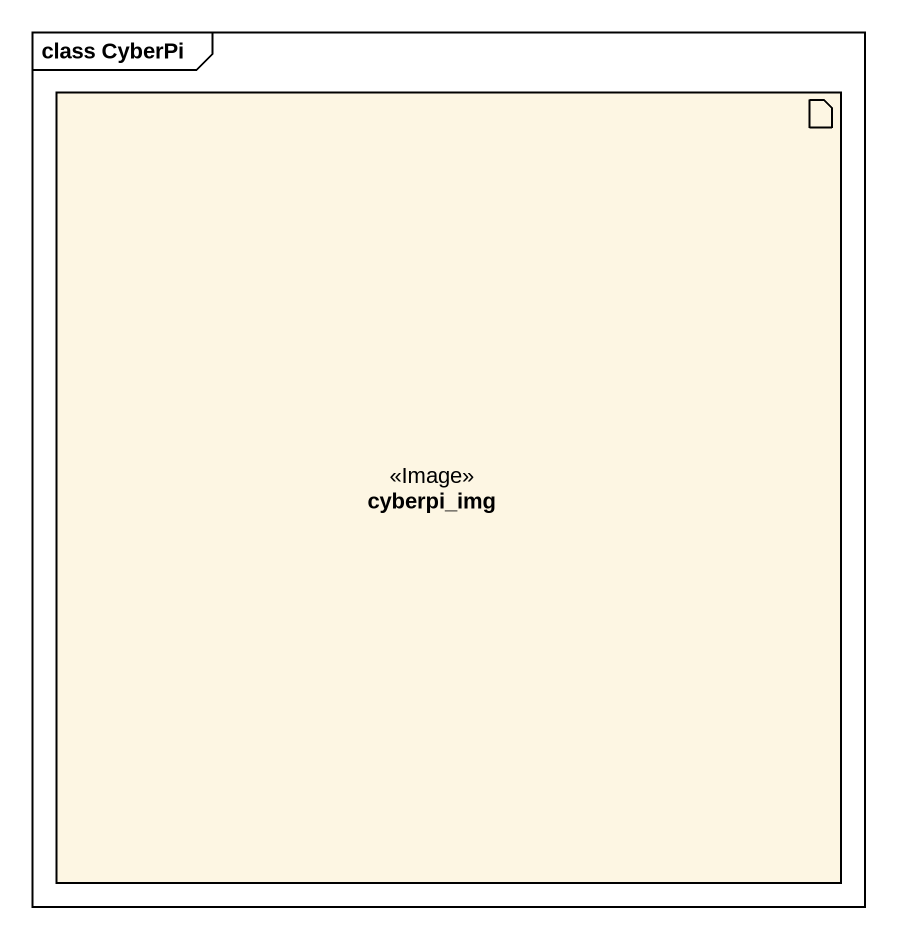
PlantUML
@startuml
mainframe class CyberPi
artifact cyberpi_img <<Image>>
@enduml
